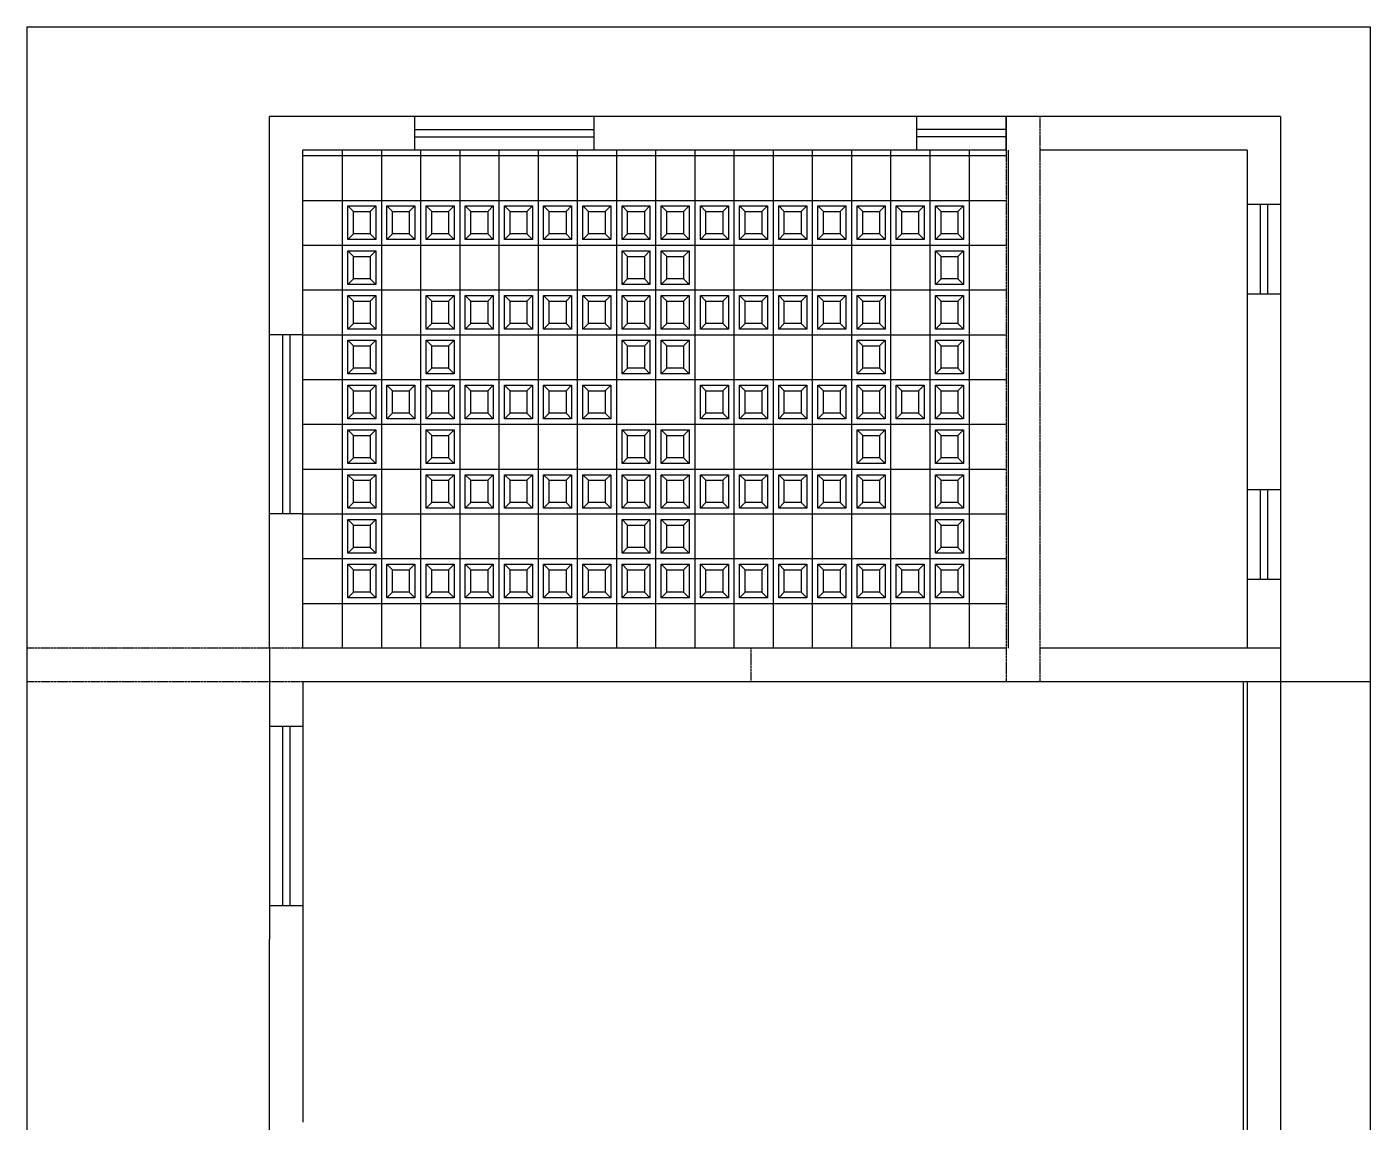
# Model space of a CAD drawing. Header units: inches. Extents: x 3138 to 9973, y -1757 to -151.
# Drawn here: x 8772.7 to 9132.7, y -1287.7 to -994.2 of the extents above; entities that cross this region are included whole.
import ezdxf

# ---------------------------------------------------------------- set-up
doc = ezdxf.new("R2010")
doc.units = ezdxf.units.IN
doc.header["$LTSCALE"] = 0.1
doc.header["$MEASUREMENT"] = 0
doc.linetypes.add('DASHED', pattern=[0.75, 0.5, -0.25])
doc.linetypes.add('DASHED2', pattern=[0.375, 0.25, -0.125])
doc.layers.add('Filler slab pattern', color=7, linetype='Continuous')
doc.layers.add('MH - Beams', color=3, linetype='DASHED2')

msp = doc.modelspace()

# ---------------------------------------------------------------- linework, layer by layer
for p, q in [((8876.726, -1027.223), (8876.726, -1018.223)), ((8924.726, -1027.223), (8924.726, -1018.223)), ((9011.226, -1027.223), (9011.226, -1018.223)), ((9035.226, -1027.223), (9035.226, -1018.223)), ((8876.726, -1021.723), (8924.726, -1021.723)), ((9035.226, -1021.723), (9011.226, -1021.723)), ((8876.726, -1023.723), (8924.726, -1023.723)), ((9035.226, -1023.723), (9011.226, -1023.723)), ((9099.726, -1041.723), (9108.726, -1041.723)), ((9103.226, -1041.723), (9103.226, -1065.723)), ((9105.226, -1041.723), (9105.226, -1065.723)), ((9099.726, -1065.723), (9108.726, -1065.723)), ((8846.726, -1076.723), (8837.726, -1076.723)), ((8841.226, -1076.723), (8841.226, -1124.723)), ((8843.226, -1076.723), (8843.226, -1124.723)), ((9099.726, -1118.223), (9108.726, -1118.223)), ((9103.226, -1118.223), (9103.226, -1142.223)), ((9105.226, -1118.223), (9105.226, -1142.223)), ((8846.726, -1124.723), (8837.726, -1124.723)), ((9099.726, -1142.223), (9108.726, -1142.223)), ((8837.726, -1160.723), (8837.726, -1238.723)), ((8846.726, -1169.723), (8846.726, -1287.723)), ((9098.726, -1169.723), (9098.726, -1292.223)), ((8846.726, -1181.723), (8837.726, -1181.723)), ((8841.226, -1181.723), (8841.226, -1229.723)), ((8843.226, -1181.723), (8843.226, -1229.723)), ((8846.726, -1229.723), (8837.726, -1229.723))]:
    msp.add_line(p, q)
for points in [[(8772.726, -994.223), (9132.726, -994.223), (9132.726, -1484.223)], [(8772.726, -994.223), (8772.726, -1484.223)], [(9108.726, -1018.223), (8837.726, -1018.223)], [(8837.726, -1160.723), (8837.726, -1018.223)], [(9108.726, -1018.223), (9108.726, -1175.296)], [(8846.726, -1160.723), (8846.726, -1027.223)], [(9035.226, -1027.223), (8846.726, -1027.223)], [(9099.726, -1027.223), (9044.226, -1027.223)], [(9099.726, -1027.223), (9099.726, -1089.723)], [(9099.726, -1065.723), (9099.726, -1160.723)], [(8999.226, -1160.723), (8846.726, -1160.723)], [(9035.226, -1160.723), (8999.226, -1160.723)], [(9108.726, -1160.723), (9044.226, -1160.723)], [(8999.226, -1169.723), (8846.726, -1169.723)], [(9132.726, -1169.723), (8999.226, -1169.723)], [(9044.226, -1169.723), (9035.226, -1169.723)], [(9099.726, -1169.723), (9099.726, -1436.723)], [(9108.726, -1175.296), (9108.726, -1445.723)], [(9108.726, -1445.723), (8837.726, -1445.723), (8837.726, -1238.723)]]:
    msp.add_lwpolyline(points)
at = {"layer": 'Filler slab pattern'}
for p, q in [((8846.726, -1028.723), (9035.226, -1028.723)), ((8857.226, -1027.223), (8857.226, -1160.723)), ((8867.726, -1027.223), (8867.726, -1160.723)), ((8878.226, -1027.223), (8878.226, -1160.723)), ((8888.726, -1027.223), (8888.726, -1160.723)), ((8899.226, -1027.223), (8899.226, -1160.723)), ((8909.726, -1027.223), (8909.726, -1160.723)), ((8920.226, -1027.223), (8920.226, -1160.723)), ((8930.726, -1027.223), (8930.726, -1160.723)), ((8941.226, -1027.223), (8941.226, -1160.723)), ((8951.726, -1027.223), (8951.726, -1160.723)), ((8962.226, -1027.223), (8962.226, -1160.723)), ((8972.726, -1027.223), (8972.726, -1160.723)), ((8983.226, -1027.223), (8983.226, -1160.723)), ((8993.726, -1027.223), (8993.726, -1160.723)), ((9004.226, -1027.223), (9004.226, -1160.723)), ((9014.726, -1027.223), (9014.726, -1160.723)), ((9025.226, -1027.223), (9025.226, -1160.723)), ((9035.726, -1027.223), (9035.726, -1160.723)), ((8846.726, -1040.723), (9035.226, -1040.723)), ((8860.226, -1043.723), (8858.726, -1042.223)), ((8864.726, -1043.723), (8866.226, -1042.223)), ((8870.726, -1043.723), (8869.226, -1042.223)), ((8875.226, -1043.723), (8876.726, -1042.223)), ((8881.226, -1043.723), (8879.726, -1042.223)), ((8885.726, -1043.723), (8887.226, -1042.223)), ((8891.726, -1043.723), (8890.226, -1042.223)), ((8896.226, -1043.723), (8897.726, -1042.223)), ((8902.226, -1043.723), (8900.726, -1042.223)), ((8906.726, -1043.723), (8908.226, -1042.223)), ((8912.726, -1043.723), (8911.226, -1042.223)), ((8917.226, -1043.723), (8918.726, -1042.223)), ((8923.226, -1043.723), (8921.726, -1042.223)), ((8927.726, -1043.723), (8929.226, -1042.223)), ((8933.726, -1043.723), (8932.226, -1042.223)), ((8938.226, -1043.723), (8939.726, -1042.223)), ((8944.226, -1043.723), (8942.726, -1042.223)), ((8948.726, -1043.723), (8950.226, -1042.223)), ((8954.726, -1043.723), (8953.226, -1042.223)), ((8959.226, -1043.723), (8960.726, -1042.223)), ((8965.226, -1043.723), (8963.726, -1042.223)), ((8969.726, -1043.723), (8971.226, -1042.223)), ((8975.726, -1043.723), (8974.226, -1042.223)), ((8980.226, -1043.723), (8981.726, -1042.223)), ((8986.226, -1043.723), (8984.726, -1042.223)), ((8990.726, -1043.723), (8992.226, -1042.223)), ((8996.726, -1043.723), (8995.226, -1042.223)), ((9001.226, -1043.723), (9002.726, -1042.223)), ((9007.226, -1043.723), (9005.726, -1042.223)), ((9011.726, -1043.723), (9013.226, -1042.223)), ((9017.726, -1043.723), (9016.226, -1042.223)), ((9022.226, -1043.723), (9023.726, -1042.223)), ((8860.226, -1049.723), (8858.726, -1051.223)), ((8864.726, -1049.723), (8866.226, -1051.223)), ((8870.726, -1049.723), (8869.226, -1051.223)), ((8875.226, -1049.723), (8876.726, -1051.223)), ((8881.226, -1049.723), (8879.726, -1051.223)), ((8885.726, -1049.723), (8887.226, -1051.223)), ((8891.726, -1049.723), (8890.226, -1051.223)), ((8896.226, -1049.723), (8897.726, -1051.223)), ((8902.226, -1049.723), (8900.726, -1051.223)), ((8906.726, -1049.723), (8908.226, -1051.223)), ((8912.726, -1049.723), (8911.226, -1051.223)), ((8917.226, -1049.723), (8918.726, -1051.223)), ((8923.226, -1049.723), (8921.726, -1051.223)), ((8927.726, -1049.723), (8929.226, -1051.223)), ((8933.726, -1049.723), (8932.226, -1051.223)), ((8938.226, -1049.723), (8939.726, -1051.223)), ((8944.226, -1049.723), (8942.726, -1051.223)), ((8948.726, -1049.723), (8950.226, -1051.223)), ((8954.726, -1049.723), (8953.226, -1051.223)), ((8959.226, -1049.723), (8960.726, -1051.223)), ((8965.226, -1049.723), (8963.726, -1051.223)), ((8969.726, -1049.723), (8971.226, -1051.223)), ((8975.726, -1049.723), (8974.226, -1051.223)), ((8980.226, -1049.723), (8981.726, -1051.223)), ((8986.226, -1049.723), (8984.726, -1051.223)), ((8990.726, -1049.723), (8992.226, -1051.223)), ((8996.726, -1049.723), (8995.226, -1051.223)), ((9001.226, -1049.723), (9002.726, -1051.223)), ((9007.226, -1049.723), (9005.726, -1051.223)), ((9011.726, -1049.723), (9013.226, -1051.223)), ((9017.726, -1049.723), (9016.226, -1051.223)), ((9022.226, -1049.723), (9023.726, -1051.223)), ((8846.726, -1052.723), (9035.226, -1052.723)), ((8860.226, -1055.723), (8858.726, -1054.223)), ((8864.726, -1055.723), (8866.226, -1054.223)), ((8933.726, -1055.723), (8932.226, -1054.223)), ((8938.226, -1055.723), (8939.726, -1054.223)), ((8944.226, -1055.723), (8942.726, -1054.223)), ((8948.726, -1055.723), (8950.226, -1054.223)), ((9017.726, -1055.723), (9016.226, -1054.223)), ((9022.226, -1055.723), (9023.726, -1054.223)), ((8860.226, -1061.723), (8858.726, -1063.223)), ((8864.726, -1061.723), (8866.226, -1063.223)), ((8933.726, -1061.723), (8932.226, -1063.223)), ((8938.226, -1061.723), (8939.726, -1063.223)), ((8944.226, -1061.723), (8942.726, -1063.223)), ((8948.726, -1061.723), (8950.226, -1063.223)), ((9017.726, -1061.723), (9016.226, -1063.223)), ((9022.226, -1061.723), (9023.726, -1063.223)), ((8846.726, -1064.723), (9035.226, -1064.723)), ((8860.226, -1067.723), (8858.726, -1066.223)), ((8864.726, -1067.723), (8866.226, -1066.223)), ((8881.226, -1067.723), (8879.726, -1066.223)), ((8885.726, -1067.723), (8887.226, -1066.223)), ((8891.726, -1067.723), (8890.226, -1066.223)), ((8896.226, -1067.723), (8897.726, -1066.223)), ((8902.226, -1067.723), (8900.726, -1066.223)), ((8906.726, -1067.723), (8908.226, -1066.223)), ((8912.726, -1067.723), (8911.226, -1066.223)), ((8917.226, -1067.723), (8918.726, -1066.223)), ((8923.226, -1067.723), (8921.726, -1066.223)), ((8927.726, -1067.723), (8929.226, -1066.223)), ((8933.726, -1067.723), (8932.226, -1066.223)), ((8938.226, -1067.723), (8939.726, -1066.223)), ((8944.226, -1067.723), (8942.726, -1066.223)), ((8948.726, -1067.723), (8950.226, -1066.223)), ((8954.726, -1067.723), (8953.226, -1066.223)), ((8959.226, -1067.723), (8960.726, -1066.223)), ((8965.226, -1067.723), (8963.726, -1066.223)), ((8969.726, -1067.723), (8971.226, -1066.223)), ((8975.726, -1067.723), (8974.226, -1066.223)), ((8980.226, -1067.723), (8981.726, -1066.223)), ((8986.226, -1067.723), (8984.726, -1066.223)), ((8990.726, -1067.723), (8992.226, -1066.223)), ((8996.726, -1067.723), (8995.226, -1066.223)), ((9001.226, -1067.723), (9002.726, -1066.223)), ((9017.726, -1067.723), (9016.226, -1066.223)), ((9022.226, -1067.723), (9023.726, -1066.223)), ((8860.226, -1073.723), (8858.726, -1075.223)), ((8864.726, -1073.723), (8866.226, -1075.223)), ((8881.226, -1073.723), (8879.726, -1075.223)), ((8885.726, -1073.723), (8887.226, -1075.223)), ((8891.726, -1073.723), (8890.226, -1075.223)), ((8896.226, -1073.723), (8897.726, -1075.223)), ((8902.226, -1073.723), (8900.726, -1075.223)), ((8906.726, -1073.723), (8908.226, -1075.223)), ((8912.726, -1073.723), (8911.226, -1075.223)), ((8917.226, -1073.723), (8918.726, -1075.223)), ((8923.226, -1073.723), (8921.726, -1075.223)), ((8927.726, -1073.723), (8929.226, -1075.223)), ((8933.726, -1073.723), (8932.226, -1075.223)), ((8938.226, -1073.723), (8939.726, -1075.223)), ((8944.226, -1073.723), (8942.726, -1075.223)), ((8948.726, -1073.723), (8950.226, -1075.223)), ((8954.726, -1073.723), (8953.226, -1075.223)), ((8959.226, -1073.723), (8960.726, -1075.223)), ((8965.226, -1073.723), (8963.726, -1075.223)), ((8969.726, -1073.723), (8971.226, -1075.223)), ((8975.726, -1073.723), (8974.226, -1075.223)), ((8980.226, -1073.723), (8981.726, -1075.223)), ((8986.226, -1073.723), (8984.726, -1075.223)), ((8990.726, -1073.723), (8992.226, -1075.223)), ((8996.726, -1073.723), (8995.226, -1075.223)), ((9001.226, -1073.723), (9002.726, -1075.223)), ((9017.726, -1073.723), (9016.226, -1075.223)), ((9022.226, -1073.723), (9023.726, -1075.223)), ((8846.726, -1076.723), (9035.226, -1076.723)), ((8860.226, -1079.723), (8858.726, -1078.223)), ((8864.726, -1079.723), (8866.226, -1078.223)), ((8881.226, -1079.723), (8879.726, -1078.223)), ((8885.726, -1079.723), (8887.226, -1078.223)), ((8933.726, -1079.723), (8932.226, -1078.223)), ((8938.226, -1079.723), (8939.726, -1078.223)), ((8944.226, -1079.723), (8942.726, -1078.223)), ((8948.726, -1079.723), (8950.226, -1078.223)), ((8996.726, -1079.723), (8995.226, -1078.223)), ((9001.226, -1079.723), (9002.726, -1078.223)), ((9017.726, -1079.723), (9016.226, -1078.223)), ((9022.226, -1079.723), (9023.726, -1078.223)), ((8860.226, -1085.723), (8858.726, -1087.223)), ((8864.726, -1085.723), (8866.226, -1087.223)), ((8881.226, -1085.723), (8879.726, -1087.223)), ((8885.726, -1085.723), (8887.226, -1087.223)), ((8933.726, -1085.723), (8932.226, -1087.223)), ((8938.226, -1085.723), (8939.726, -1087.223)), ((8944.226, -1085.723), (8942.726, -1087.223)), ((8948.726, -1085.723), (8950.226, -1087.223)), ((8996.726, -1085.723), (8995.226, -1087.223)), ((9001.226, -1085.723), (9002.726, -1087.223)), ((9017.726, -1085.723), (9016.226, -1087.223)), ((9022.226, -1085.723), (9023.726, -1087.223)), ((8846.726, -1088.723), (9035.226, -1088.723)), ((8860.226, -1091.723), (8858.726, -1090.223)), ((8864.726, -1091.723), (8866.226, -1090.223)), ((8870.726, -1091.723), (8869.226, -1090.223)), ((8875.226, -1091.723), (8876.726, -1090.223)), ((8881.226, -1091.723), (8879.726, -1090.223)), ((8885.726, -1091.723), (8887.226, -1090.223)), ((8891.726, -1091.723), (8890.226, -1090.223)), ((8896.226, -1091.723), (8897.726, -1090.223)), ((8902.226, -1091.723), (8900.726, -1090.223)), ((8906.726, -1091.723), (8908.226, -1090.223)), ((8912.726, -1091.723), (8911.226, -1090.223)), ((8917.226, -1091.723), (8918.726, -1090.223)), ((8923.226, -1091.723), (8921.726, -1090.223)), ((8927.726, -1091.723), (8929.226, -1090.223)), ((8954.726, -1091.723), (8953.226, -1090.223)), ((8959.226, -1091.723), (8960.726, -1090.223)), ((8965.226, -1091.723), (8963.726, -1090.223)), ((8969.726, -1091.723), (8971.226, -1090.223)), ((8975.726, -1091.723), (8974.226, -1090.223)), ((8980.226, -1091.723), (8981.726, -1090.223)), ((8986.226, -1091.723), (8984.726, -1090.223)), ((8990.726, -1091.723), (8992.226, -1090.223)), ((8996.726, -1091.723), (8995.226, -1090.223)), ((9001.226, -1091.723), (9002.726, -1090.223)), ((9007.226, -1091.723), (9005.726, -1090.223)), ((9011.726, -1091.723), (9013.226, -1090.223)), ((9017.726, -1091.723), (9016.226, -1090.223)), ((9022.226, -1091.723), (9023.726, -1090.223)), ((8860.226, -1097.723), (8858.726, -1099.223)), ((8864.726, -1097.723), (8866.226, -1099.223)), ((8870.726, -1097.723), (8869.226, -1099.223)), ((8875.226, -1097.723), (8876.726, -1099.223)), ((8881.226, -1097.723), (8879.726, -1099.223)), ((8885.726, -1097.723), (8887.226, -1099.223)), ((8891.726, -1097.723), (8890.226, -1099.223)), ((8896.226, -1097.723), (8897.726, -1099.223)), ((8902.226, -1097.723), (8900.726, -1099.223)), ((8906.726, -1097.723), (8908.226, -1099.223)), ((8912.726, -1097.723), (8911.226, -1099.223)), ((8917.226, -1097.723), (8918.726, -1099.223)), ((8923.226, -1097.723), (8921.726, -1099.223)), ((8927.726, -1097.723), (8929.226, -1099.223)), ((8954.726, -1097.723), (8953.226, -1099.223)), ((8959.226, -1097.723), (8960.726, -1099.223)), ((8965.226, -1097.723), (8963.726, -1099.223)), ((8969.726, -1097.723), (8971.226, -1099.223)), ((8975.726, -1097.723), (8974.226, -1099.223)), ((8980.226, -1097.723), (8981.726, -1099.223)), ((8986.226, -1097.723), (8984.726, -1099.223)), ((8990.726, -1097.723), (8992.226, -1099.223)), ((8996.726, -1097.723), (8995.226, -1099.223)), ((9001.226, -1097.723), (9002.726, -1099.223)), ((9007.226, -1097.723), (9005.726, -1099.223)), ((9011.726, -1097.723), (9013.226, -1099.223)), ((9017.726, -1097.723), (9016.226, -1099.223)), ((9022.226, -1097.723), (9023.726, -1099.223)), ((8846.726, -1100.723), (9035.226, -1100.723)), ((8860.226, -1103.723), (8858.726, -1102.223)), ((8864.726, -1103.723), (8866.226, -1102.223)), ((8881.226, -1103.723), (8879.726, -1102.223)), ((8885.726, -1103.723), (8887.226, -1102.223)), ((8933.726, -1103.723), (8932.226, -1102.223)), ((8938.226, -1103.723), (8939.726, -1102.223)), ((8944.226, -1103.723), (8942.726, -1102.223)), ((8948.726, -1103.723), (8950.226, -1102.223)), ((8996.726, -1103.723), (8995.226, -1102.223)), ((9001.226, -1103.723), (9002.726, -1102.223)), ((9017.726, -1103.723), (9016.226, -1102.223)), ((9022.226, -1103.723), (9023.726, -1102.223)), ((8860.226, -1109.723), (8858.726, -1111.223)), ((8864.726, -1109.723), (8866.226, -1111.223)), ((8881.226, -1109.723), (8879.726, -1111.223)), ((8885.726, -1109.723), (8887.226, -1111.223)), ((8933.726, -1109.723), (8932.226, -1111.223)), ((8938.226, -1109.723), (8939.726, -1111.223)), ((8944.226, -1109.723), (8942.726, -1111.223)), ((8948.726, -1109.723), (8950.226, -1111.223)), ((8996.726, -1109.723), (8995.226, -1111.223)), ((9001.226, -1109.723), (9002.726, -1111.223)), ((9017.726, -1109.723), (9016.226, -1111.223)), ((9022.226, -1109.723), (9023.726, -1111.223)), ((8846.726, -1112.723), (9035.226, -1112.723)), ((8860.226, -1115.723), (8858.726, -1114.223)), ((8864.726, -1115.723), (8866.226, -1114.223)), ((8881.226, -1115.723), (8879.726, -1114.223)), ((8885.726, -1115.723), (8887.226, -1114.223)), ((8891.726, -1115.723), (8890.226, -1114.223)), ((8896.226, -1115.723), (8897.726, -1114.223)), ((8902.226, -1115.723), (8900.726, -1114.223)), ((8906.726, -1115.723), (8908.226, -1114.223)), ((8912.726, -1115.723), (8911.226, -1114.223)), ((8917.226, -1115.723), (8918.726, -1114.223)), ((8923.226, -1115.723), (8921.726, -1114.223)), ((8927.726, -1115.723), (8929.226, -1114.223)), ((8933.726, -1115.723), (8932.226, -1114.223)), ((8938.226, -1115.723), (8939.726, -1114.223)), ((8944.226, -1115.723), (8942.726, -1114.223)), ((8948.726, -1115.723), (8950.226, -1114.223)), ((8954.726, -1115.723), (8953.226, -1114.223)), ((8959.226, -1115.723), (8960.726, -1114.223)), ((8965.226, -1115.723), (8963.726, -1114.223)), ((8969.726, -1115.723), (8971.226, -1114.223)), ((8975.726, -1115.723), (8974.226, -1114.223)), ((8980.226, -1115.723), (8981.726, -1114.223)), ((8986.226, -1115.723), (8984.726, -1114.223)), ((8990.726, -1115.723), (8992.226, -1114.223)), ((8996.726, -1115.723), (8995.226, -1114.223)), ((9001.226, -1115.723), (9002.726, -1114.223)), ((9017.726, -1115.723), (9016.226, -1114.223)), ((9022.226, -1115.723), (9023.726, -1114.223)), ((8860.226, -1121.723), (8858.726, -1123.223)), ((8864.726, -1121.723), (8866.226, -1123.223)), ((8881.226, -1121.723), (8879.726, -1123.223)), ((8885.726, -1121.723), (8887.226, -1123.223)), ((8891.726, -1121.723), (8890.226, -1123.223)), ((8896.226, -1121.723), (8897.726, -1123.223)), ((8902.226, -1121.723), (8900.726, -1123.223)), ((8906.726, -1121.723), (8908.226, -1123.223)), ((8912.726, -1121.723), (8911.226, -1123.223)), ((8917.226, -1121.723), (8918.726, -1123.223)), ((8923.226, -1121.723), (8921.726, -1123.223)), ((8927.726, -1121.723), (8929.226, -1123.223)), ((8933.726, -1121.723), (8932.226, -1123.223)), ((8938.226, -1121.723), (8939.726, -1123.223)), ((8944.226, -1121.723), (8942.726, -1123.223)), ((8948.726, -1121.723), (8950.226, -1123.223)), ((8954.726, -1121.723), (8953.226, -1123.223)), ((8959.226, -1121.723), (8960.726, -1123.223)), ((8965.226, -1121.723), (8963.726, -1123.223)), ((8969.726, -1121.723), (8971.226, -1123.223)), ((8975.726, -1121.723), (8974.226, -1123.223)), ((8980.226, -1121.723), (8981.726, -1123.223)), ((8986.226, -1121.723), (8984.726, -1123.223)), ((8990.726, -1121.723), (8992.226, -1123.223)), ((8996.726, -1121.723), (8995.226, -1123.223)), ((9001.226, -1121.723), (9002.726, -1123.223)), ((9017.726, -1121.723), (9016.226, -1123.223)), ((9022.226, -1121.723), (9023.726, -1123.223)), ((8846.726, -1124.723), (9035.226, -1124.723)), ((8860.226, -1127.723), (8858.726, -1126.223)), ((8864.726, -1127.723), (8866.226, -1126.223)), ((8933.726, -1127.723), (8932.226, -1126.223)), ((8938.226, -1127.723), (8939.726, -1126.223)), ((8944.226, -1127.723), (8942.726, -1126.223)), ((8948.726, -1127.723), (8950.226, -1126.223)), ((9017.726, -1127.723), (9016.226, -1126.223)), ((9022.226, -1127.723), (9023.726, -1126.223)), ((8860.226, -1133.723), (8858.726, -1135.223)), ((8864.726, -1133.723), (8866.226, -1135.223)), ((8933.726, -1133.723), (8932.226, -1135.223)), ((8938.226, -1133.723), (8939.726, -1135.223)), ((8944.226, -1133.723), (8942.726, -1135.223)), ((8948.726, -1133.723), (8950.226, -1135.223)), ((9017.726, -1133.723), (9016.226, -1135.223)), ((9022.226, -1133.723), (9023.726, -1135.223)), ((8846.726, -1136.723), (9035.226, -1136.723)), ((8860.226, -1139.723), (8858.726, -1138.223)), ((8864.726, -1139.723), (8866.226, -1138.223)), ((8870.726, -1139.723), (8869.226, -1138.223)), ((8875.226, -1139.723), (8876.726, -1138.223)), ((8881.226, -1139.723), (8879.726, -1138.223)), ((8885.726, -1139.723), (8887.226, -1138.223)), ((8891.726, -1139.723), (8890.226, -1138.223)), ((8896.226, -1139.723), (8897.726, -1138.223)), ((8902.226, -1139.723), (8900.726, -1138.223)), ((8906.726, -1139.723), (8908.226, -1138.223)), ((8912.726, -1139.723), (8911.226, -1138.223)), ((8917.226, -1139.723), (8918.726, -1138.223)), ((8923.226, -1139.723), (8921.726, -1138.223)), ((8927.726, -1139.723), (8929.226, -1138.223)), ((8933.726, -1139.723), (8932.226, -1138.223)), ((8938.226, -1139.723), (8939.726, -1138.223)), ((8944.226, -1139.723), (8942.726, -1138.223)), ((8948.726, -1139.723), (8950.226, -1138.223)), ((8954.726, -1139.723), (8953.226, -1138.223)), ((8959.226, -1139.723), (8960.726, -1138.223)), ((8965.226, -1139.723), (8963.726, -1138.223)), ((8969.726, -1139.723), (8971.226, -1138.223)), ((8975.726, -1139.723), (8974.226, -1138.223)), ((8980.226, -1139.723), (8981.726, -1138.223)), ((8986.226, -1139.723), (8984.726, -1138.223)), ((8990.726, -1139.723), (8992.226, -1138.223)), ((8996.726, -1139.723), (8995.226, -1138.223)), ((9001.226, -1139.723), (9002.726, -1138.223)), ((9007.226, -1139.723), (9005.726, -1138.223)), ((9011.726, -1139.723), (9013.226, -1138.223)), ((9017.726, -1139.723), (9016.226, -1138.223)), ((9022.226, -1139.723), (9023.726, -1138.223)), ((8860.226, -1145.723), (8858.726, -1147.223)), ((8864.726, -1145.723), (8866.226, -1147.223)), ((8870.726, -1145.723), (8869.226, -1147.223)), ((8875.226, -1145.723), (8876.726, -1147.223)), ((8881.226, -1145.723), (8879.726, -1147.223)), ((8885.726, -1145.723), (8887.226, -1147.223)), ((8891.726, -1145.723), (8890.226, -1147.223)), ((8896.226, -1145.723), (8897.726, -1147.223)), ((8902.226, -1145.723), (8900.726, -1147.223)), ((8906.726, -1145.723), (8908.226, -1147.223)), ((8912.726, -1145.723), (8911.226, -1147.223)), ((8917.226, -1145.723), (8918.726, -1147.223)), ((8923.226, -1145.723), (8921.726, -1147.223)), ((8927.726, -1145.723), (8929.226, -1147.223)), ((8933.726, -1145.723), (8932.226, -1147.223)), ((8938.226, -1145.723), (8939.726, -1147.223)), ((8944.226, -1145.723), (8942.726, -1147.223)), ((8948.726, -1145.723), (8950.226, -1147.223)), ((8954.726, -1145.723), (8953.226, -1147.223)), ((8959.226, -1145.723), (8960.726, -1147.223)), ((8965.226, -1145.723), (8963.726, -1147.223)), ((8969.726, -1145.723), (8971.226, -1147.223)), ((8975.726, -1145.723), (8974.226, -1147.223)), ((8980.226, -1145.723), (8981.726, -1147.223)), ((8986.226, -1145.723), (8984.726, -1147.223)), ((8990.726, -1145.723), (8992.226, -1147.223)), ((8996.726, -1145.723), (8995.226, -1147.223)), ((9001.226, -1145.723), (9002.726, -1147.223)), ((9007.226, -1145.723), (9005.726, -1147.223)), ((9011.726, -1145.723), (9013.226, -1147.223)), ((9017.726, -1145.723), (9016.226, -1147.223)), ((9022.226, -1145.723), (9023.726, -1147.223)), ((8846.726, -1148.723), (9035.226, -1148.723))]:
    msp.add_line(p, q, dxfattribs=at)
for points in [[(8858.726, -1042.223), (8866.226, -1042.223), (8866.226, -1051.223), (8858.726, -1051.223)], [(8860.226, -1043.723), (8864.726, -1043.723), (8864.726, -1049.723), (8860.226, -1049.723)], [(8869.226, -1042.223), (8876.726, -1042.223), (8876.726, -1051.223), (8869.226, -1051.223)], [(8870.726, -1043.723), (8875.226, -1043.723), (8875.226, -1049.723), (8870.726, -1049.723)], [(8879.726, -1042.223), (8887.226, -1042.223), (8887.226, -1051.223), (8879.726, -1051.223)], [(8881.226, -1043.723), (8885.726, -1043.723), (8885.726, -1049.723), (8881.226, -1049.723)], [(8890.226, -1042.223), (8897.726, -1042.223), (8897.726, -1051.223), (8890.226, -1051.223)], [(8891.726, -1043.723), (8896.226, -1043.723), (8896.226, -1049.723), (8891.726, -1049.723)], [(8900.726, -1042.223), (8908.226, -1042.223), (8908.226, -1051.223), (8900.726, -1051.223)], [(8902.226, -1043.723), (8906.726, -1043.723), (8906.726, -1049.723), (8902.226, -1049.723)], [(8911.226, -1042.223), (8918.726, -1042.223), (8918.726, -1051.223), (8911.226, -1051.223)], [(8912.726, -1043.723), (8917.226, -1043.723), (8917.226, -1049.723), (8912.726, -1049.723)], [(8921.726, -1042.223), (8929.226, -1042.223), (8929.226, -1051.223), (8921.726, -1051.223)], [(8923.226, -1043.723), (8927.726, -1043.723), (8927.726, -1049.723), (8923.226, -1049.723)], [(8932.226, -1042.223), (8939.726, -1042.223), (8939.726, -1051.223), (8932.226, -1051.223)], [(8933.726, -1043.723), (8938.226, -1043.723), (8938.226, -1049.723), (8933.726, -1049.723)], [(8942.726, -1042.223), (8950.226, -1042.223), (8950.226, -1051.223), (8942.726, -1051.223)], [(8944.226, -1043.723), (8948.726, -1043.723), (8948.726, -1049.723), (8944.226, -1049.723)], [(8953.226, -1042.223), (8960.726, -1042.223), (8960.726, -1051.223), (8953.226, -1051.223)], [(8954.726, -1043.723), (8959.226, -1043.723), (8959.226, -1049.723), (8954.726, -1049.723)], [(8963.726, -1042.223), (8971.226, -1042.223), (8971.226, -1051.223), (8963.726, -1051.223)], [(8965.226, -1043.723), (8969.726, -1043.723), (8969.726, -1049.723), (8965.226, -1049.723)], [(8974.226, -1042.223), (8981.726, -1042.223), (8981.726, -1051.223), (8974.226, -1051.223)], [(8975.726, -1043.723), (8980.226, -1043.723), (8980.226, -1049.723), (8975.726, -1049.723)], [(8984.726, -1042.223), (8992.226, -1042.223), (8992.226, -1051.223), (8984.726, -1051.223)], [(8986.226, -1043.723), (8990.726, -1043.723), (8990.726, -1049.723), (8986.226, -1049.723)], [(8995.226, -1042.223), (9002.726, -1042.223), (9002.726, -1051.223), (8995.226, -1051.223)], [(8996.726, -1043.723), (9001.226, -1043.723), (9001.226, -1049.723), (8996.726, -1049.723)], [(9005.726, -1042.223), (9013.226, -1042.223), (9013.226, -1051.223), (9005.726, -1051.223)], [(9007.226, -1043.723), (9011.726, -1043.723), (9011.726, -1049.723), (9007.226, -1049.723)], [(9016.226, -1042.223), (9023.726, -1042.223), (9023.726, -1051.223), (9016.226, -1051.223)], [(9017.726, -1043.723), (9022.226, -1043.723), (9022.226, -1049.723), (9017.726, -1049.723)], [(8858.726, -1054.223), (8866.226, -1054.223), (8866.226, -1063.223), (8858.726, -1063.223)], [(8932.226, -1054.223), (8939.726, -1054.223), (8939.726, -1063.223), (8932.226, -1063.223)], [(8942.726, -1054.223), (8950.226, -1054.223), (8950.226, -1063.223), (8942.726, -1063.223)], [(9016.226, -1054.223), (9023.726, -1054.223), (9023.726, -1063.223), (9016.226, -1063.223)], [(8860.226, -1055.723), (8864.726, -1055.723), (8864.726, -1061.723), (8860.226, -1061.723)], [(8933.726, -1055.723), (8938.226, -1055.723), (8938.226, -1061.723), (8933.726, -1061.723)], [(8944.226, -1055.723), (8948.726, -1055.723), (8948.726, -1061.723), (8944.226, -1061.723)], [(9017.726, -1055.723), (9022.226, -1055.723), (9022.226, -1061.723), (9017.726, -1061.723)], [(8858.726, -1066.223), (8866.226, -1066.223), (8866.226, -1075.223), (8858.726, -1075.223)], [(8860.226, -1067.723), (8864.726, -1067.723), (8864.726, -1073.723), (8860.226, -1073.723)], [(8879.726, -1066.223), (8887.226, -1066.223), (8887.226, -1075.223), (8879.726, -1075.223)], [(8881.226, -1067.723), (8885.726, -1067.723), (8885.726, -1073.723), (8881.226, -1073.723)], [(8890.226, -1066.223), (8897.726, -1066.223), (8897.726, -1075.223), (8890.226, -1075.223)], [(8891.726, -1067.723), (8896.226, -1067.723), (8896.226, -1073.723), (8891.726, -1073.723)], [(8900.726, -1066.223), (8908.226, -1066.223), (8908.226, -1075.223), (8900.726, -1075.223)], [(8902.226, -1067.723), (8906.726, -1067.723), (8906.726, -1073.723), (8902.226, -1073.723)], [(8911.226, -1066.223), (8918.726, -1066.223), (8918.726, -1075.223), (8911.226, -1075.223)], [(8912.726, -1067.723), (8917.226, -1067.723), (8917.226, -1073.723), (8912.726, -1073.723)], [(8921.726, -1066.223), (8929.226, -1066.223), (8929.226, -1075.223), (8921.726, -1075.223)], [(8923.226, -1067.723), (8927.726, -1067.723), (8927.726, -1073.723), (8923.226, -1073.723)], [(8932.226, -1066.223), (8939.726, -1066.223), (8939.726, -1075.223), (8932.226, -1075.223)], [(8933.726, -1067.723), (8938.226, -1067.723), (8938.226, -1073.723), (8933.726, -1073.723)], [(8942.726, -1066.223), (8950.226, -1066.223), (8950.226, -1075.223), (8942.726, -1075.223)], [(8944.226, -1067.723), (8948.726, -1067.723), (8948.726, -1073.723), (8944.226, -1073.723)], [(8953.226, -1066.223), (8960.726, -1066.223), (8960.726, -1075.223), (8953.226, -1075.223)], [(8954.726, -1067.723), (8959.226, -1067.723), (8959.226, -1073.723), (8954.726, -1073.723)], [(8963.726, -1066.223), (8971.226, -1066.223), (8971.226, -1075.223), (8963.726, -1075.223)], [(8965.226, -1067.723), (8969.726, -1067.723), (8969.726, -1073.723), (8965.226, -1073.723)], [(8974.226, -1066.223), (8981.726, -1066.223), (8981.726, -1075.223), (8974.226, -1075.223)], [(8975.726, -1067.723), (8980.226, -1067.723), (8980.226, -1073.723), (8975.726, -1073.723)], [(8984.726, -1066.223), (8992.226, -1066.223), (8992.226, -1075.223), (8984.726, -1075.223)], [(8986.226, -1067.723), (8990.726, -1067.723), (8990.726, -1073.723), (8986.226, -1073.723)], [(8995.226, -1066.223), (9002.726, -1066.223), (9002.726, -1075.223), (8995.226, -1075.223)], [(8996.726, -1067.723), (9001.226, -1067.723), (9001.226, -1073.723), (8996.726, -1073.723)], [(9016.226, -1066.223), (9023.726, -1066.223), (9023.726, -1075.223), (9016.226, -1075.223)], [(9017.726, -1067.723), (9022.226, -1067.723), (9022.226, -1073.723), (9017.726, -1073.723)], [(8858.726, -1078.223), (8866.226, -1078.223), (8866.226, -1087.223), (8858.726, -1087.223)], [(8860.226, -1079.723), (8864.726, -1079.723), (8864.726, -1085.723), (8860.226, -1085.723)], [(8879.726, -1078.223), (8887.226, -1078.223), (8887.226, -1087.223), (8879.726, -1087.223)], [(8881.226, -1079.723), (8885.726, -1079.723), (8885.726, -1085.723), (8881.226, -1085.723)], [(8932.226, -1078.223), (8939.726, -1078.223), (8939.726, -1087.223), (8932.226, -1087.223)], [(8933.726, -1079.723), (8938.226, -1079.723), (8938.226, -1085.723), (8933.726, -1085.723)], [(8942.726, -1078.223), (8950.226, -1078.223), (8950.226, -1087.223), (8942.726, -1087.223)], [(8944.226, -1079.723), (8948.726, -1079.723), (8948.726, -1085.723), (8944.226, -1085.723)], [(8995.226, -1078.223), (9002.726, -1078.223), (9002.726, -1087.223), (8995.226, -1087.223)], [(8996.726, -1079.723), (9001.226, -1079.723), (9001.226, -1085.723), (8996.726, -1085.723)], [(9016.226, -1078.223), (9023.726, -1078.223), (9023.726, -1087.223), (9016.226, -1087.223)], [(9017.726, -1079.723), (9022.226, -1079.723), (9022.226, -1085.723), (9017.726, -1085.723)], [(8858.726, -1090.223), (8866.226, -1090.223), (8866.226, -1099.223), (8858.726, -1099.223)], [(8869.226, -1090.223), (8876.726, -1090.223), (8876.726, -1099.223), (8869.226, -1099.223)], [(8879.726, -1090.223), (8887.226, -1090.223), (8887.226, -1099.223), (8879.726, -1099.223)], [(8890.226, -1090.223), (8897.726, -1090.223), (8897.726, -1099.223), (8890.226, -1099.223)], [(8900.726, -1090.223), (8908.226, -1090.223), (8908.226, -1099.223), (8900.726, -1099.223)], [(8911.226, -1090.223), (8918.726, -1090.223), (8918.726, -1099.223), (8911.226, -1099.223)], [(8921.726, -1090.223), (8929.226, -1090.223), (8929.226, -1099.223), (8921.726, -1099.223)], [(8953.226, -1090.223), (8960.726, -1090.223), (8960.726, -1099.223), (8953.226, -1099.223)], [(8963.726, -1090.223), (8971.226, -1090.223), (8971.226, -1099.223), (8963.726, -1099.223)], [(8974.226, -1090.223), (8981.726, -1090.223), (8981.726, -1099.223), (8974.226, -1099.223)], [(8984.726, -1090.223), (8992.226, -1090.223), (8992.226, -1099.223), (8984.726, -1099.223)], [(8995.226, -1090.223), (9002.726, -1090.223), (9002.726, -1099.223), (8995.226, -1099.223)], [(9005.726, -1090.223), (9013.226, -1090.223), (9013.226, -1099.223), (9005.726, -1099.223)], [(9016.226, -1090.223), (9023.726, -1090.223), (9023.726, -1099.223), (9016.226, -1099.223)], [(8860.226, -1091.723), (8864.726, -1091.723), (8864.726, -1097.723), (8860.226, -1097.723)], [(8870.726, -1091.723), (8875.226, -1091.723), (8875.226, -1097.723), (8870.726, -1097.723)], [(8881.226, -1091.723), (8885.726, -1091.723), (8885.726, -1097.723), (8881.226, -1097.723)], [(8891.726, -1091.723), (8896.226, -1091.723), (8896.226, -1097.723), (8891.726, -1097.723)], [(8902.226, -1091.723), (8906.726, -1091.723), (8906.726, -1097.723), (8902.226, -1097.723)], [(8912.726, -1091.723), (8917.226, -1091.723), (8917.226, -1097.723), (8912.726, -1097.723)], [(8923.226, -1091.723), (8927.726, -1091.723), (8927.726, -1097.723), (8923.226, -1097.723)], [(8954.726, -1091.723), (8959.226, -1091.723), (8959.226, -1097.723), (8954.726, -1097.723)], [(8965.226, -1091.723), (8969.726, -1091.723), (8969.726, -1097.723), (8965.226, -1097.723)], [(8975.726, -1091.723), (8980.226, -1091.723), (8980.226, -1097.723), (8975.726, -1097.723)], [(8986.226, -1091.723), (8990.726, -1091.723), (8990.726, -1097.723), (8986.226, -1097.723)], [(8996.726, -1091.723), (9001.226, -1091.723), (9001.226, -1097.723), (8996.726, -1097.723)], [(9007.226, -1091.723), (9011.726, -1091.723), (9011.726, -1097.723), (9007.226, -1097.723)], [(9017.726, -1091.723), (9022.226, -1091.723), (9022.226, -1097.723), (9017.726, -1097.723)], [(8858.726, -1102.223), (8866.226, -1102.223), (8866.226, -1111.223), (8858.726, -1111.223)], [(8860.226, -1103.723), (8864.726, -1103.723), (8864.726, -1109.723), (8860.226, -1109.723)], [(8879.726, -1102.223), (8887.226, -1102.223), (8887.226, -1111.223), (8879.726, -1111.223)], [(8881.226, -1103.723), (8885.726, -1103.723), (8885.726, -1109.723), (8881.226, -1109.723)], [(8932.226, -1102.223), (8939.726, -1102.223), (8939.726, -1111.223), (8932.226, -1111.223)], [(8933.726, -1103.723), (8938.226, -1103.723), (8938.226, -1109.723), (8933.726, -1109.723)], [(8942.726, -1102.223), (8950.226, -1102.223), (8950.226, -1111.223), (8942.726, -1111.223)], [(8944.226, -1103.723), (8948.726, -1103.723), (8948.726, -1109.723), (8944.226, -1109.723)], [(8995.226, -1102.223), (9002.726, -1102.223), (9002.726, -1111.223), (8995.226, -1111.223)], [(8996.726, -1103.723), (9001.226, -1103.723), (9001.226, -1109.723), (8996.726, -1109.723)], [(9016.226, -1102.223), (9023.726, -1102.223), (9023.726, -1111.223), (9016.226, -1111.223)], [(9017.726, -1103.723), (9022.226, -1103.723), (9022.226, -1109.723), (9017.726, -1109.723)], [(8858.726, -1114.223), (8866.226, -1114.223), (8866.226, -1123.223), (8858.726, -1123.223)], [(8860.226, -1115.723), (8864.726, -1115.723), (8864.726, -1121.723), (8860.226, -1121.723)], [(8879.726, -1114.223), (8887.226, -1114.223), (8887.226, -1123.223), (8879.726, -1123.223)], [(8881.226, -1115.723), (8885.726, -1115.723), (8885.726, -1121.723), (8881.226, -1121.723)], [(8890.226, -1114.223), (8897.726, -1114.223), (8897.726, -1123.223), (8890.226, -1123.223)], [(8891.726, -1115.723), (8896.226, -1115.723), (8896.226, -1121.723), (8891.726, -1121.723)], [(8900.726, -1114.223), (8908.226, -1114.223), (8908.226, -1123.223), (8900.726, -1123.223)], [(8902.226, -1115.723), (8906.726, -1115.723), (8906.726, -1121.723), (8902.226, -1121.723)], [(8911.226, -1114.223), (8918.726, -1114.223), (8918.726, -1123.223), (8911.226, -1123.223)], [(8912.726, -1115.723), (8917.226, -1115.723), (8917.226, -1121.723), (8912.726, -1121.723)], [(8921.726, -1114.223), (8929.226, -1114.223), (8929.226, -1123.223), (8921.726, -1123.223)], [(8923.226, -1115.723), (8927.726, -1115.723), (8927.726, -1121.723), (8923.226, -1121.723)], [(8932.226, -1114.223), (8939.726, -1114.223), (8939.726, -1123.223), (8932.226, -1123.223)], [(8933.726, -1115.723), (8938.226, -1115.723), (8938.226, -1121.723), (8933.726, -1121.723)], [(8942.726, -1114.223), (8950.226, -1114.223), (8950.226, -1123.223), (8942.726, -1123.223)], [(8944.226, -1115.723), (8948.726, -1115.723), (8948.726, -1121.723), (8944.226, -1121.723)], [(8953.226, -1114.223), (8960.726, -1114.223), (8960.726, -1123.223), (8953.226, -1123.223)], [(8954.726, -1115.723), (8959.226, -1115.723), (8959.226, -1121.723), (8954.726, -1121.723)], [(8963.726, -1114.223), (8971.226, -1114.223), (8971.226, -1123.223), (8963.726, -1123.223)], [(8965.226, -1115.723), (8969.726, -1115.723), (8969.726, -1121.723), (8965.226, -1121.723)], [(8974.226, -1114.223), (8981.726, -1114.223), (8981.726, -1123.223), (8974.226, -1123.223)], [(8975.726, -1115.723), (8980.226, -1115.723), (8980.226, -1121.723), (8975.726, -1121.723)], [(8984.726, -1114.223), (8992.226, -1114.223), (8992.226, -1123.223), (8984.726, -1123.223)], [(8986.226, -1115.723), (8990.726, -1115.723), (8990.726, -1121.723), (8986.226, -1121.723)], [(8995.226, -1114.223), (9002.726, -1114.223), (9002.726, -1123.223), (8995.226, -1123.223)], [(8996.726, -1115.723), (9001.226, -1115.723), (9001.226, -1121.723), (8996.726, -1121.723)], [(9016.226, -1114.223), (9023.726, -1114.223), (9023.726, -1123.223), (9016.226, -1123.223)], [(9017.726, -1115.723), (9022.226, -1115.723), (9022.226, -1121.723), (9017.726, -1121.723)], [(8858.726, -1126.223), (8866.226, -1126.223), (8866.226, -1135.223), (8858.726, -1135.223)], [(8932.226, -1126.223), (8939.726, -1126.223), (8939.726, -1135.223), (8932.226, -1135.223)], [(8942.726, -1126.223), (8950.226, -1126.223), (8950.226, -1135.223), (8942.726, -1135.223)], [(9016.226, -1126.223), (9023.726, -1126.223), (9023.726, -1135.223), (9016.226, -1135.223)], [(8860.226, -1127.723), (8864.726, -1127.723), (8864.726, -1133.723), (8860.226, -1133.723)], [(8933.726, -1127.723), (8938.226, -1127.723), (8938.226, -1133.723), (8933.726, -1133.723)], [(8944.226, -1127.723), (8948.726, -1127.723), (8948.726, -1133.723), (8944.226, -1133.723)], [(9017.726, -1127.723), (9022.226, -1127.723), (9022.226, -1133.723), (9017.726, -1133.723)], [(8858.726, -1138.223), (8866.226, -1138.223), (8866.226, -1147.223), (8858.726, -1147.223)], [(8860.226, -1139.723), (8864.726, -1139.723), (8864.726, -1145.723), (8860.226, -1145.723)], [(8869.226, -1138.223), (8876.726, -1138.223), (8876.726, -1147.223), (8869.226, -1147.223)], [(8870.726, -1139.723), (8875.226, -1139.723), (8875.226, -1145.723), (8870.726, -1145.723)], [(8879.726, -1138.223), (8887.226, -1138.223), (8887.226, -1147.223), (8879.726, -1147.223)], [(8881.226, -1139.723), (8885.726, -1139.723), (8885.726, -1145.723), (8881.226, -1145.723)], [(8890.226, -1138.223), (8897.726, -1138.223), (8897.726, -1147.223), (8890.226, -1147.223)], [(8891.726, -1139.723), (8896.226, -1139.723), (8896.226, -1145.723), (8891.726, -1145.723)], [(8900.726, -1138.223), (8908.226, -1138.223), (8908.226, -1147.223), (8900.726, -1147.223)], [(8902.226, -1139.723), (8906.726, -1139.723), (8906.726, -1145.723), (8902.226, -1145.723)], [(8911.226, -1138.223), (8918.726, -1138.223), (8918.726, -1147.223), (8911.226, -1147.223)], [(8912.726, -1139.723), (8917.226, -1139.723), (8917.226, -1145.723), (8912.726, -1145.723)], [(8921.726, -1138.223), (8929.226, -1138.223), (8929.226, -1147.223), (8921.726, -1147.223)], [(8923.226, -1139.723), (8927.726, -1139.723), (8927.726, -1145.723), (8923.226, -1145.723)], [(8932.226, -1138.223), (8939.726, -1138.223), (8939.726, -1147.223), (8932.226, -1147.223)], [(8933.726, -1139.723), (8938.226, -1139.723), (8938.226, -1145.723), (8933.726, -1145.723)], [(8942.726, -1138.223), (8950.226, -1138.223), (8950.226, -1147.223), (8942.726, -1147.223)], [(8944.226, -1139.723), (8948.726, -1139.723), (8948.726, -1145.723), (8944.226, -1145.723)], [(8953.226, -1138.223), (8960.726, -1138.223), (8960.726, -1147.223), (8953.226, -1147.223)], [(8954.726, -1139.723), (8959.226, -1139.723), (8959.226, -1145.723), (8954.726, -1145.723)], [(8963.726, -1138.223), (8971.226, -1138.223), (8971.226, -1147.223), (8963.726, -1147.223)], [(8965.226, -1139.723), (8969.726, -1139.723), (8969.726, -1145.723), (8965.226, -1145.723)], [(8974.226, -1138.223), (8981.726, -1138.223), (8981.726, -1147.223), (8974.226, -1147.223)], [(8975.726, -1139.723), (8980.226, -1139.723), (8980.226, -1145.723), (8975.726, -1145.723)], [(8984.726, -1138.223), (8992.226, -1138.223), (8992.226, -1147.223), (8984.726, -1147.223)], [(8986.226, -1139.723), (8990.726, -1139.723), (8990.726, -1145.723), (8986.226, -1145.723)], [(8995.226, -1138.223), (9002.726, -1138.223), (9002.726, -1147.223), (8995.226, -1147.223)], [(8996.726, -1139.723), (9001.226, -1139.723), (9001.226, -1145.723), (8996.726, -1145.723)], [(9005.726, -1138.223), (9013.226, -1138.223), (9013.226, -1147.223), (9005.726, -1147.223)], [(9007.226, -1139.723), (9011.726, -1139.723), (9011.726, -1145.723), (9007.226, -1145.723)], [(9016.226, -1138.223), (9023.726, -1138.223), (9023.726, -1147.223), (9016.226, -1147.223)], [(9017.726, -1139.723), (9022.226, -1139.723), (9022.226, -1145.723), (9017.726, -1145.723)]]:
    msp.add_lwpolyline(points, close=True, dxfattribs=at)
at = {"layer": 'MH - Beams', "linetype": 'DASHED'}
for p, q in [((8966.726, -1160.723), (8772.726, -1160.723)), ((8772.726, -1160.723), (8772.726, -1169.723)), ((8966.726, -1160.723), (8966.726, -1169.723)), ((8966.726, -1169.723), (8772.726, -1169.723))]:
    msp.add_line(p, q, dxfattribs=at)
at = {"layer": 'MH - Beams'}
for points in [[(9035.226, -1018.223), (9035.226, -1169.723)], [(9044.226, -1018.223), (9044.226, -1094.223)], [(9044.226, -1094.223), (9044.226, -1169.723)]]:
    msp.add_lwpolyline(points, dxfattribs=at)

doc.saveas('drawing.dxf')
